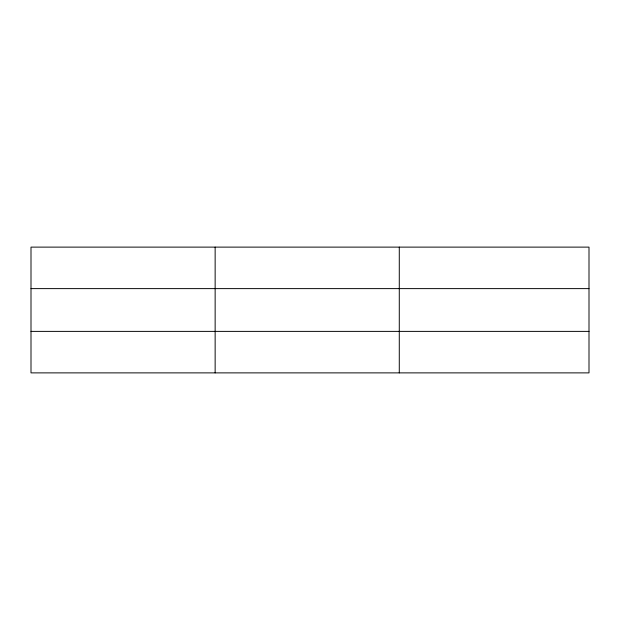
<?xml version="1.0" encoding="UTF-8"?>
<svg xmlns="http://www.w3.org/2000/svg" width="620" height="620" viewBox="0 0 620 620"><rect width="100%" height="100%" fill="white"/><g stroke="black" fill="none" stroke-linecap="round" stroke-linejoin="round"><path stroke-width="0.93" d="M215.14 372.884L215.14 247.117M399.28 372.884L399.28 247.117M589 331.382L589 372.884L31 372.884L31 247.117L589 247.117L589 331.382L31 331.382M31 288.618L589 288.618"/></g></svg>
